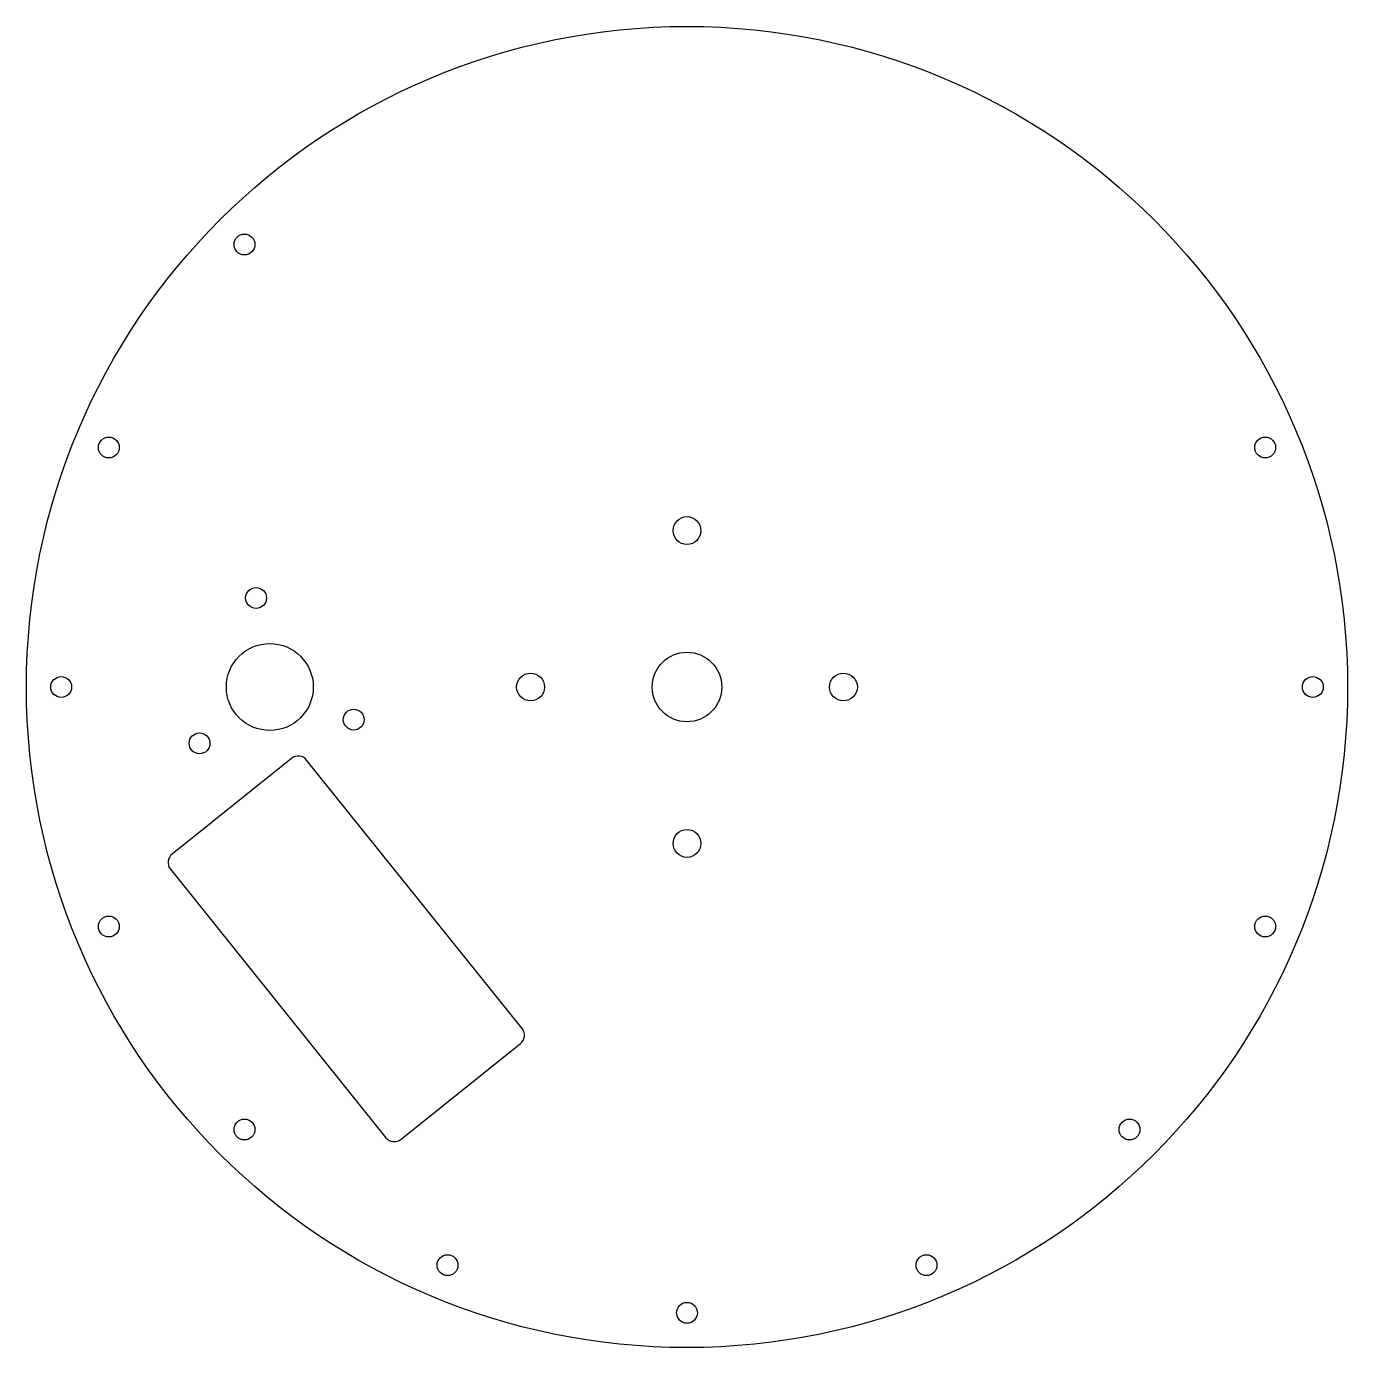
# Model space of a CAD drawing. Header units: millimetres. Extents: x -190 to 190, y -190 to 190.
import ezdxf

# ---------------------------------------------------------------- set-up
doc = ezdxf.new("R2010")
doc.units = ezdxf.units.MM
doc.layers.add('Layer2', color=70, linetype='Continuous')

msp = doc.modelspace()

# ---------------------------------------------------------------- linework, layer by layer
at = {"layer": 'Layer2'}
msp.add_lwpolyline([(-82.23, -130.1), (-47.92, -102.56, 0.414214), (-47.44, -98.2), (-109.42, -21, 0.414214), (-113.78, -20.53), (-148.09, -48.07, 0.414214), (-148.57, -52.43), (-86.59, -129.63, 0.414214)], format="xyb", close=True, dxfattribs=at)
for centre, radius in [((0, 0), 190), ((-127.28, 127.28), 3), ((-166.3, 68.88), 3), ((166.3, 68.88), 3), ((0, 45), 4), ((-123.94, 25.6), 3), ((-120, 0), 12.5), ((0, 0), 10), ((-45, 0), 4), ((45, 0), 4), ((-180, 0), 3), ((180, 0), 3), ((-95.86, -9.38), 3), ((-140.2, -16.21), 3), ((0, -45), 4), ((-166.3, -68.88), 3), ((166.3, -68.88), 3), ((-127.28, -127.28), 3), ((127.28, -127.28), 3), ((-68.88, -166.3), 3), ((68.88, -166.3), 3), ((0, -180), 3)]:
    msp.add_circle(centre, radius, dxfattribs=at)

doc.saveas('drawing.dxf')
